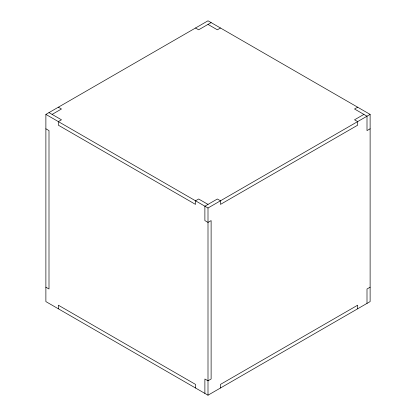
<?xml version="1.0" encoding="UTF-8"?>
<svg xmlns="http://www.w3.org/2000/svg" width="416" height="416" viewBox="0 0 416 416"><rect width="100%" height="100%" fill="white"/><g stroke="black" fill="none" stroke-linecap="round" stroke-linejoin="round"><path stroke-width="0.62" d="M45.88 114.4L208 20.8L370.12 114.4L370.12 301.6L208 395.2L45.88 301.6L45.88 114.4L208 208L370.12 114.4M52.114 114.4L61.469 108.997L58.349 107.198M211.12 22.599L198.645 29.801L195.53 28.002M220.47 28.002L217.355 29.801L208 24.398M357.651 107.198L354.531 108.997L367 116.199L367 130.598L370.12 128.799M363.886 114.4L354.531 119.798L357.651 121.597L357.651 125.2L220.47 204.396L220.47 200.798L217.355 198.999L204.88 206.201L204.88 220.6L208 222.399L211.12 220.6L211.12 379.002L208 380.801L204.88 379.002L204.88 393.401M370.12 287.201L367 289L367 303.399M49 112.601L61.469 119.798L58.349 121.597L58.349 125.2L195.53 204.396L195.53 200.798L198.645 198.999L208 204.396M45.88 128.799L49 130.598L49 289L45.88 287.201M357.651 308.802L357.651 305.198L220.47 384.4L220.47 387.998M208 208L208 395.2M195.53 387.998L195.53 384.4L58.349 305.198L58.349 308.802"/></g></svg>
